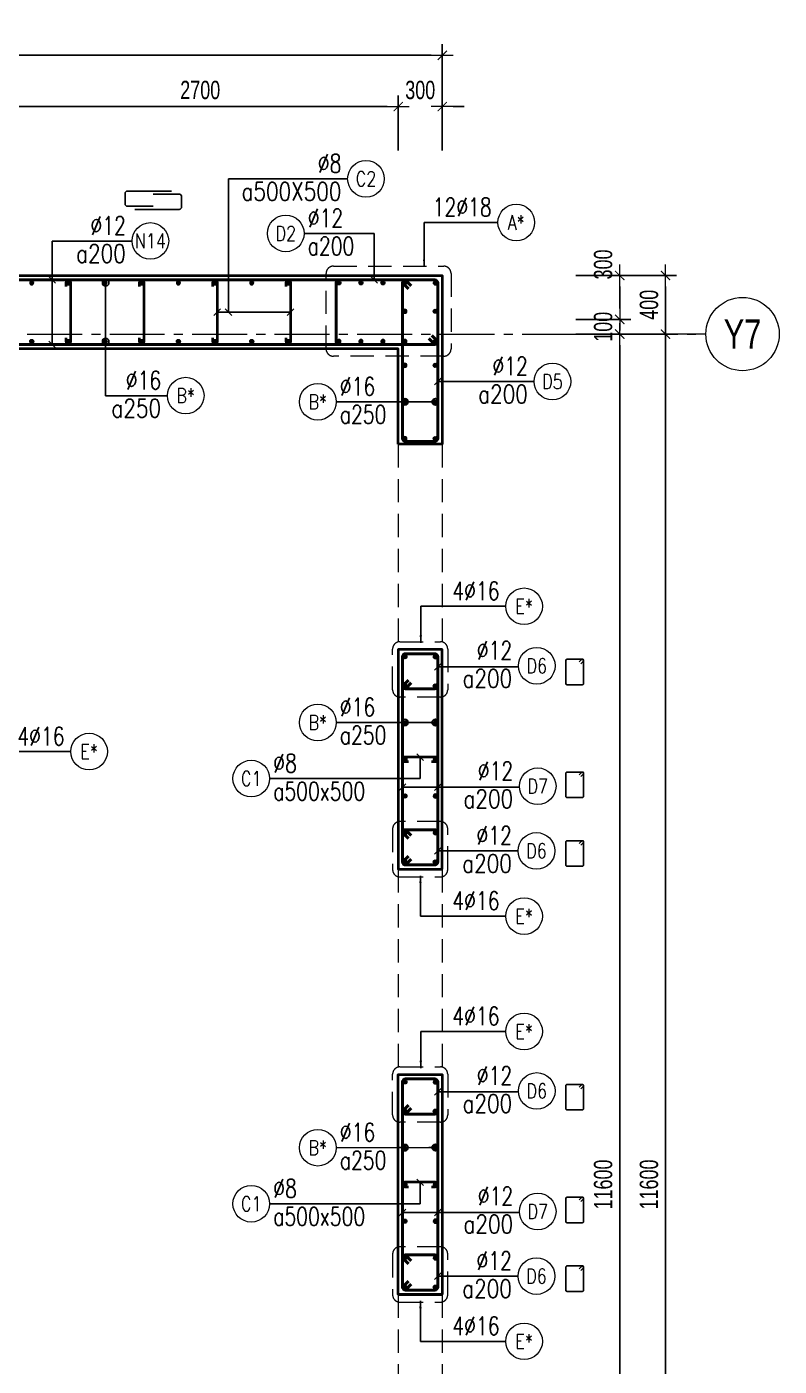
# Model space of a CAD drawing. Header units: millimetres. Extents: x 988833 to 1318015, y -9365 to 47591.
# Drawn here: x 1053134 to 1058264, y 37966 to 47102 of the extents above; entities that cross this region are included whole.
import ezdxf
from ezdxf.enums import TextEntityAlignment as Align

# ---------------------------------------------------------------- set-up
doc = ezdxf.new("R2010")
doc.units = ezdxf.units.MM
doc.header["$MEASUREMENT"] = 0
doc.linetypes.add('HIDDEN2', pattern=[4.7625, 3.175, -1.5875])
doc.linetypes.add('OF_Grid_1$0$CENTER2', pattern=[1.125, 0.75, -0.125, 0.125, -0.125])
doc.layers.get('0').update_dxf_attribs({"lineweight": 20})
doc.layers.get('Defpoints').update_dxf_attribs({"color": 151, "lineweight": 9})
for name, color, linetype, lineweight in [('KC-LEADER', 153, 'Continuous', 18), ('KC-THEP', 6, 'Continuous', 40), ('NDC_S_BEAM', 3, 'HIDDEN2', 20), ('NDC_S_DIM', 1, 'Continuous', 15), ('NDC_S_HIDDEN', 8, 'HIDDEN2', 13), ('NDC_S_LEADER', 1, 'Continuous', 15), ('NDC_S_REBAR', 4, 'Continuous', 35), ('NDC_S_STIRRUP', 4, 'Continuous', 40), ('NDC_S_VN TEXT', 7, 'Continuous', 20), ('NDC_S_WALL', 6, 'Continuous', 35), ('OF_Grid_1$0$NDC_S_AXIS', 5, 'OF_Grid_1$0$CENTER2', 13), ('OF_Grid_1$0$NDC_S_SYMBOL', 1, 'Continuous', 15), ('OF_Grid_1$0$NDC_S_TEXT SYMBOL', 7, 'Continuous', 20)]:
    doc.layers.add(name, color=color, linetype=linetype, lineweight=lineweight)
doc.layers.add('Leader', color=6, linetype='Continuous')
doc.layers.add('Ligature', color=1, linetype='Continuous')
doc.styles.add('NDC_ARIAL', font='arial.ttf', dxfattribs={"width": 0.85})
doc.styles.add('NDC_DIM', font='', dxfattribs={"width": 0.75})
doc.styles.add('NDC_EN TXT', font='romans.shx', dxfattribs={"width": 0.8})
doc.styles.add('OF_Grid_1$0$NDC_ANNO', font='', dxfattribs={"width": 0.8})
doc.styles.get('NDC_DIM').set_extended_font_data('Dotum')
doc.styles.get('OF_Grid_1$0$NDC_ANNO').set_extended_font_data('Dotum')
doc.dimstyles.new('NDC_1-50', dxfattribs={"dimscale": 50, "dimtxt": 2.5, "dimasz": 1, "dimexe": 1.5, "dimexo": 0, "dimgap": 0.8, "dimtad": 1, "dimdec": 0, "dimdsep": 46, "dimtxsty": 'NDC_ARIAL', "dimblk": 'DIMMARK', "dimcen": 49999.938995, "dimdle": 1.5, "dimclrd": 1, "dimclre": 1, "dimclrt": 3, "dimadec": 0, "dimazin": 0, "dimtfac": 1, "dimtdec": 0, "dimtix": 1, "dimtmove": 2, "dimatfit": 3, "dimfxl": 1, "dimarcsym": 0})
doc.dimstyles.new('NDC_dim_25', dxfattribs={"dimscale": 25, "dimtxt": 2.5, "dimasz": 1.5, "dimexe": 1.5, "dimexo": 2.5, "dimgap": 1, "dimtad": 1, "dimdec": 0, "dimzin": 0, "dimdsep": 46, "dimtxsty": 'NDC_DIM', "dimblk": 'DIMMARK', "dimcen": 0.09, "dimdle": 1.2, "dimclrd": 1, "dimclre": 1, "dimclrt": 3, "dimadec": 0, "dimazin": 0, "dimtfac": 1, "dimtdec": 0, "dimtix": 1, "dimtofl": 0, "dimtmove": 0, "dimatfit": 3, "dimfxl": 6, "dimfxlon": 1, "dimtolj": 1, "dimtzin": 0, "dimarcsym": 0})
doc.dimstyles.new('NDC_dim_30', dxfattribs={"dimscale": 30, "dimtxt": 2.5, "dimasz": 1.5, "dimexe": 1.5, "dimexo": 2.5, "dimgap": 1, "dimtad": 1, "dimdec": 0, "dimzin": 0, "dimdsep": 46, "dimtxsty": 'NDC_DIM', "dimblk": 'DIMMARK', "dimcen": 0.09, "dimdle": 1.2, "dimclrd": 1, "dimclre": 1, "dimclrt": 3, "dimadec": 0, "dimazin": 0, "dimtfac": 1, "dimtdec": 0, "dimtix": 1, "dimtofl": 0, "dimtmove": 0, "dimatfit": 3, "dimfxl": 6, "dimfxlon": 1, "dimtolj": 1, "dimtzin": 0, "dimarcsym": 0})
doc.dimstyles.new('NDC_dim_50', dxfattribs={"dimscale": 50, "dimtxt": 2.5, "dimasz": 1.5, "dimexe": 1.5, "dimexo": 2.5, "dimgap": 1, "dimtad": 1, "dimdec": 0, "dimzin": 0, "dimdsep": 46, "dimtxsty": 'NDC_DIM', "dimblk": 'DIMMARK', "dimcen": 0.09, "dimdle": 1.2, "dimclrd": 1, "dimclre": 1, "dimclrt": 3, "dimadec": 0, "dimazin": 0, "dimtfac": 1, "dimtdec": 0, "dimtix": 1, "dimtofl": 0, "dimtmove": 0, "dimatfit": 3, "dimfxl": 6, "dimfxlon": 1, "dimtolj": 1, "dimtzin": 0, "dimarcsym": 0})

# ---------------------------------------------------------------- blocks, each defined once
blk = doc.blocks.new('DIMMARK')
at = {"layer": 'NDC_S_DIM', "color": 1}
blk.add_line((-1.5, 0), (1, 0), dxfattribs=at)
at = {"layer": 'NDC_S_DIM', "color": 2, "const_width": 0.1}
blk.add_lwpolyline([(-0.42, -0.42), (0.42, 0.42)], dxfattribs=at)
blk = doc.blocks.new('*U9')
blk.add_circle((2.5, 0), 2.5)
at = {"layer": 'NDC_S_VN TEXT', "color": 3, "style": 'NDC_EN TXT', "width": 0.75}
blk.add_attdef('DK2', text='', height=2.5, dxfattribs=at).set_placement((-0.85, 0.85), align=Align.RIGHT)
at = {"layer": 'NDC_S_VN TEXT', "color": 7, "style": 'NDC_EN TXT', "width": 0.8}
blk.add_attdef('SH3', text='', height=2, dxfattribs=at).set_placement((2.5, 0), align=Align.MIDDLE)
blk = doc.blocks.new('THEP')
at = {"layer": 'KC-LEADER', "color": 6}
blk.add_circle((0, 0), 14, dxfattribs=at)
at = {"layer": 'KC-THEP'}
for p, q in [((-14, 0), (14, 0)), ((9.9, 9.9), (-9.9, -9.9)), ((-9.9, 9.9), (9.9, -9.9)), ((0, 14), (0, -14))]:
    blk.add_line(p, q, dxfattribs=at)
blk = doc.blocks.new('*U10')
blk.add_circle((2.5, 0), 2.5)
at = {"layer": 'NDC_S_VN TEXT', "color": 3, "style": 'NDC_EN TXT'}
for tag, width, p in [('DK2', 0.75, (-0.85, 0.85)), ('KC2', 0.8, (-0.85, -2.97))]:
    blk.add_attdef(tag, text='', height=2.5, dxfattribs=dict(at, width=width)).set_placement(p, align=Align.RIGHT)
at = {"layer": 'NDC_S_VN TEXT', "color": 7, "style": 'NDC_EN TXT', "width": 0.8}
blk.add_attdef('SH3', text='', height=2, dxfattribs=at).set_placement((2.5, 0), align=Align.MIDDLE)
blk = doc.blocks.new('*U37')
at = {"layer": 'KC-THEP', "xscale": -1, "rotation": 170.331435563619}
blk.add_blockref('THEP', (0, 200), dxfattribs=at)
at = {"layer": 'KC-THEP', "rotation": 9.668564436380946}
blk.add_blockref('THEP', (0, -200), dxfattribs=at)
blk = doc.blocks.new('*U38')
at = {"layer": 'NDC_S_HIDDEN', "color": 0, "linetype": 'ByBlock', "lineweight": -2, "transparency": 16777216}
for p in [(0, 0), (250, 0), (500, 0), (750, 0), (1000, 0), (1250, 0), (1500, 0), (1750, 0)]:
    blk.add_blockref('*U37', p, dxfattribs=at)
blk = doc.blocks.new('*U39')
at = {"layer": 'NDC_S_REBAR'}
blk.add_lwpolyline([(-15, 175), (-15, 200, -1), (15, 200), (15, -200, -1), (-15, -200), (-15, -175)], format="xyb", dxfattribs=at)
blk = doc.blocks.new('*U40')
at = {"layer": 'NDC_S_HIDDEN', "color": 0, "linetype": 'ByBlock', "lineweight": -2, "transparency": 16777216}
for p in [(0, 0), (500, 0), (1000, 0), (1500, 0)]:
    blk.add_blockref('*U39', p, dxfattribs=at)
blk = doc.blocks.new('*U11')
blk.add_circle((-2.5, 0), 2.5)
at = {"layer": 'NDC_S_VN TEXT', "color": 3, "style": 'NDC_EN TXT', "width": 0.75}
for tag, p in [('DK1', (0.5, 0.85)), ('KC1', (0.5, -2.97))]:
    blk.add_attdef(tag, p, '', height=2.5, dxfattribs=at)
at = {"layer": 'NDC_S_VN TEXT', "color": 7, "style": 'NDC_EN TXT', "width": 0.8}
blk.add_attdef('SH2', text='', height=2, dxfattribs=at).set_placement((-2.5, 0), align=Align.MIDDLE)
blk = doc.blocks.new('A$C72321851')
at = {"layer": 'Ligature'}
for points in [[(-60.9, -129.3), (-60.9, 170.9, -0.414214), (-43.3, 188.5), (25.8, 188.5, -0.414214), (43.4, 170.9), (43.4, -4.3)], [(-39.7, -4.3), (-39.7, -179.5, 0.414214), (-22.1, -197.1), (47, -197.1, 0.414214), (64.6, -179.5), (64.6, 120.7)]]:
    blk.add_lwpolyline(points, format="xyb", dxfattribs=at)
blk = doc.blocks.new('*D392')
at = {"layer": 'Defpoints', "color": 0, "ltscale": 200, "transparency": 16777216}
for p in [(1055966.7, 46907.1), (1049166.5, 44784.2), (1055966.7, 44154.5)]:
    blk.add_point(p, dxfattribs=at)
at = {"layer": 'NDC_S_DIM', "color": 1, "lineweight": -2, "ltscale": 200, "transparency": 16777216}
for p, q in [((1049166.5, 46607.1), (1049166.5, 46982.1)), ((1055966.7, 46607.1), (1055966.7, 46982.1)), ((1049241.5, 46907.1), (1055891.7, 46907.1))]:
    blk.add_line(p, q, dxfattribs=at)
at = {"layer": 'NDC_S_DIM', "color": 1, "lineweight": -2, "ltscale": 200, "transparency": 16777216, "xscale": 75, "yscale": 75, "zscale": 75, "rotation": 180}
blk.add_blockref('DIMMARK', (1049166.5, 46907.1), dxfattribs=at)
at = {"layer": 'NDC_S_DIM', "color": 1, "lineweight": -2, "ltscale": 200, "transparency": 16777216, "xscale": 75, "yscale": 75, "zscale": 75}
blk.add_blockref('DIMMARK', (1055966.7, 46907.1), dxfattribs=at)
at = {"layer": 'NDC_S_DIM', "color": 3, "ltscale": 200, "transparency": 16777216, "insert": (1052566.6, 47019.7), "char_height": 125, "attachment_point": 5, "style": 'NDC_DIM'}
blk.add_mtext('\\A1;6800', dxfattribs=at)
blk = doc.blocks.new('*D400')
at = {"layer": 'Defpoints', "color": 0, "transparency": 16777216}
for p in [(1055336.4, 45005.6), (1057176.5, 45005.6), (1055227.1, 33405.6)]:
    blk.add_point(p, dxfattribs=at)
at = {"layer": 'NDC_S_DIM', "color": 1, "lineweight": -2, "transparency": 16777216}
for p, q in [((1056876.5, 45005.6), (1057251.5, 45005.6)), ((1057176.5, 33480.6), (1057176.5, 44930.6)), ((1056876.5, 33405.6), (1057251.5, 33405.6))]:
    blk.add_line(p, q, dxfattribs=at)
at = {"layer": 'NDC_S_DIM', "color": 1, "lineweight": -2, "transparency": 16777216, "xscale": 75, "yscale": 75, "zscale": 75}
for p, rotation in [((1057176.5, 45005.6), 90), ((1057176.5, 33405.6), 270)]:
    blk.add_blockref('DIMMARK', p, dxfattribs=dict(at, rotation=rotation))
at = {"layer": 'NDC_S_DIM', "color": 3, "transparency": 16777216, "insert": (1057063.9, 39205.6), "char_height": 125, "attachment_point": 5, "rotation": 90, "style": 'NDC_DIM'}
blk.add_mtext('\\A1;11600', dxfattribs=at)
blk = doc.blocks.new('*D401')
at = {"layer": 'Defpoints', "color": 0, "ltscale": 200, "transparency": 16777216}
for p in [(1055665.7, 45105.6), (1057176.5, 45105.6), (1055336.4, 45005.6)]:
    blk.add_point(p, dxfattribs=at)
at = {"layer": 'NDC_S_DIM', "color": 1, "lineweight": -2, "ltscale": 200, "transparency": 16777216}
for p, q in [((1057176.5, 45180.6), (1057176.5, 45255.6)), ((1056876.5, 45105.6), (1057251.5, 45105.6)), ((1056876.5, 45005.6), (1057251.5, 45005.6)), ((1057176.5, 44930.6), (1057176.5, 44855.6))]:
    blk.add_line(p, q, dxfattribs=at)
at = {"layer": 'NDC_S_DIM', "color": 1, "lineweight": -2, "ltscale": 200, "transparency": 16777216, "xscale": 75, "yscale": 75, "zscale": 75}
for p, rotation in [((1057176.5, 45105.6), 270), ((1057176.5, 45005.6), 90)]:
    blk.add_blockref('DIMMARK', p, dxfattribs=dict(at, rotation=rotation))
at = {"layer": 'NDC_S_DIM', "color": 3, "ltscale": 200, "transparency": 16777216, "insert": (1057063.9, 45055.6), "char_height": 125, "attachment_point": 5, "rotation": 90, "style": 'NDC_DIM'}
blk.add_mtext('\\A1;100', dxfattribs=at)
blk = doc.blocks.new('*D402')
at = {"layer": 'Defpoints', "color": 0, "ltscale": 200, "transparency": 16777216}
for p in [(1055965.7, 45405.6), (1057176.5, 45405.6), (1055665.7, 45105.6)]:
    blk.add_point(p, dxfattribs=at)
at = {"layer": 'NDC_S_DIM', "color": 1, "lineweight": -2, "ltscale": 200, "transparency": 16777216}
for p, q in [((1056876.5, 45405.6), (1057251.5, 45405.6)), ((1057176.5, 45180.6), (1057176.5, 45330.6)), ((1056876.5, 45105.6), (1057251.5, 45105.6))]:
    blk.add_line(p, q, dxfattribs=at)
at = {"layer": 'NDC_S_DIM', "color": 1, "lineweight": -2, "ltscale": 200, "transparency": 16777216, "xscale": 75, "yscale": 75, "zscale": 75}
for p, rotation in [((1057176.5, 45405.6), 90), ((1057176.5, 45105.6), 270)]:
    blk.add_blockref('DIMMARK', p, dxfattribs=dict(at, rotation=rotation))
at = {"layer": 'NDC_S_DIM', "color": 3, "ltscale": 200, "transparency": 16777216, "insert": (1057063.9, 45480.6), "char_height": 125, "attachment_point": 5, "rotation": 90, "style": 'NDC_DIM'}
blk.add_mtext('\\A1;300', dxfattribs=at)
blk = doc.blocks.new('*D406')
at = {"layer": 'Defpoints', "color": 0, "ltscale": 200, "transparency": 16777216}
for p in [(1055851.8, 45005.6), (1057489.1, 45005.6), (1055851.7, 33405.9)]:
    blk.add_point(p, dxfattribs=at)
at = {"layer": 'NDC_S_DIM', "color": 1, "lineweight": -2, "ltscale": 200, "transparency": 16777216}
for p, q in [((1057189.1, 45005.6), (1057564.1, 45005.6)), ((1057489.1, 33480.9), (1057489.1, 44930.6)), ((1057189.1, 33405.9), (1057564.1, 33405.9))]:
    blk.add_line(p, q, dxfattribs=at)
at = {"layer": 'NDC_S_DIM', "color": 1, "lineweight": -2, "ltscale": 200, "transparency": 16777216, "xscale": 75, "yscale": 75, "zscale": 75}
for p, rotation in [((1057489.1, 45005.6), 90), ((1057489.1, 33405.9), 270)]:
    blk.add_blockref('DIMMARK', p, dxfattribs=dict(at, rotation=rotation))
at = {"layer": 'NDC_S_DIM', "color": 3, "ltscale": 200, "transparency": 16777216, "insert": (1057376.5, 39205.7), "char_height": 125, "attachment_point": 5, "rotation": 90, "style": 'NDC_DIM'}
blk.add_mtext('\\A1;11600', dxfattribs=at)
blk = doc.blocks.new('*D407')
at = {"layer": 'Defpoints', "color": 0, "ltscale": 200, "transparency": 16777216}
for p in [(1055965.7, 45405.6), (1057489.1, 45405.6), (1055851.8, 45005.6)]:
    blk.add_point(p, dxfattribs=at)
at = {"layer": 'NDC_S_DIM', "color": 1, "lineweight": -2, "ltscale": 200, "transparency": 16777216}
for p, q in [((1057189.1, 45405.6), (1057564.1, 45405.6)), ((1057489.1, 45080.6), (1057489.1, 45330.6)), ((1057189.1, 45005.6), (1057564.1, 45005.6))]:
    blk.add_line(p, q, dxfattribs=at)
at = {"layer": 'NDC_S_DIM', "color": 1, "lineweight": -2, "ltscale": 200, "transparency": 16777216, "xscale": 75, "yscale": 75, "zscale": 75}
for p, rotation in [((1057489.1, 45405.6), 90), ((1057489.1, 45005.6), 270)]:
    blk.add_blockref('DIMMARK', p, dxfattribs=dict(at, rotation=rotation))
at = {"layer": 'NDC_S_DIM', "color": 3, "ltscale": 200, "transparency": 16777216, "insert": (1057376.5, 45205.6), "char_height": 125, "attachment_point": 5, "rotation": 90, "style": 'NDC_DIM'}
blk.add_mtext('\\A1;400', dxfattribs=at)
blk = doc.blocks.new('*U57')
at = {"layer": 'OF_Grid_1$0$NDC_S_SYMBOL'}
blk.add_line((-5, 0), (-9, 0), dxfattribs=at)
blk.add_circle((0, 0), 5, dxfattribs=at)
at = {"layer": 'OF_Grid_1$0$NDC_S_TEXT SYMBOL', "color": 7, "style": 'OF_Grid_1$0$NDC_ANNO', "width": 0.8}
blk.add_attdef('GRID', text='', height=4, rotation=90, dxfattribs=at).set_placement((0, 0), align=Align.MIDDLE)
blk = doc.blocks.new('*D423')
at = {"layer": 'Defpoints', "color": 0, "ltscale": 200, "transparency": 16777216}
for p in [(1055666.5, 46557.4), (1052966.5, 44854.4), (1055666.5, 44719.6)]:
    blk.add_point(p, dxfattribs=at)
at = {"layer": 'NDC_S_DIM', "color": 1, "lineweight": -2, "ltscale": 200, "transparency": 16777216}
for p, q in [((1052966.5, 46257.4), (1052966.5, 46632.4)), ((1055666.5, 46257.4), (1055666.5, 46632.4)), ((1053041.5, 46557.4), (1055591.5, 46557.4))]:
    blk.add_line(p, q, dxfattribs=at)
at = {"layer": 'NDC_S_DIM', "color": 1, "lineweight": -2, "ltscale": 200, "transparency": 16777216, "xscale": 75, "yscale": 75, "zscale": 75, "rotation": 180}
blk.add_blockref('DIMMARK', (1052966.5, 46557.4), dxfattribs=at)
at = {"layer": 'NDC_S_DIM', "color": 1, "lineweight": -2, "ltscale": 200, "transparency": 16777216, "xscale": 75, "yscale": 75, "zscale": 75}
blk.add_blockref('DIMMARK', (1055666.5, 46557.4), dxfattribs=at)
at = {"layer": 'NDC_S_DIM', "color": 3, "ltscale": 200, "transparency": 16777216, "insert": (1054316.5, 46670), "char_height": 125, "attachment_point": 5, "style": 'NDC_DIM'}
blk.add_mtext('\\A1;2700', dxfattribs=at)
blk = doc.blocks.new('*D424')
at = {"layer": 'Defpoints', "color": 0, "ltscale": 200, "transparency": 16777216}
for p in [(1055966.5, 46557.4), (1055666.5, 44719.6), (1055966.5, 44719.6)]:
    blk.add_point(p, dxfattribs=at)
at = {"layer": 'NDC_S_DIM', "color": 1, "lineweight": -2, "ltscale": 200, "transparency": 16777216}
for p, q in [((1055666.5, 46257.4), (1055666.5, 46632.4)), ((1055966.5, 46257.4), (1055966.5, 46632.4)), ((1055591.5, 46557.4), (1055516.5, 46557.4)), ((1056041.5, 46557.4), (1056116.5, 46557.4))]:
    blk.add_line(p, q, dxfattribs=at)
at = {"layer": 'NDC_S_DIM', "color": 1, "lineweight": -2, "ltscale": 200, "transparency": 16777216, "xscale": 75, "yscale": 75, "zscale": 75}
blk.add_blockref('DIMMARK', (1055666.5, 46557.4), dxfattribs=at)
at = {"layer": 'NDC_S_DIM', "color": 1, "lineweight": -2, "ltscale": 200, "transparency": 16777216, "xscale": 75, "yscale": 75, "zscale": 75, "rotation": 180}
blk.add_blockref('DIMMARK', (1055966.5, 46557.4), dxfattribs=at)
at = {"layer": 'NDC_S_DIM', "color": 3, "ltscale": 200, "transparency": 16777216, "insert": (1055816.5, 46670), "char_height": 125, "attachment_point": 5, "style": 'NDC_DIM'}
blk.add_mtext('\\A1;300', dxfattribs=at)

msp = doc.modelspace()

# ---------------------------------------------------------------- linework, layer by layer
at = {"layer": 'Ligature'}
for points in [[(1056911.7, 42757.8), (1056927.7, 42773.8, 0.668179), (1056921.9, 42787.7), (1056817.3, 42787.7, 0.414214), (1056809.1, 42779.6), (1056809.1, 42622.5, 0.414214), (1056817.3, 42614.3), (1056921.9, 42614.3, 0.414214), (1056930.1, 42622.5), (1056930.1, 42779.6, 0.668179), (1056916.2, 42785.3), (1056900.2, 42769.4)], [(1056911.7, 41988.7), (1056927.7, 42004.6, 0.668179), (1056921.9, 42018.6), (1056817.3, 42018.6, 0.414214), (1056809.1, 42010.4), (1056809.1, 41853.3, 0.414214), (1056817.3, 41845.1), (1056921.9, 41845.1, 0.414214), (1056930.1, 41853.3), (1056930.1, 42010.4, 0.668179), (1056916.1, 42016.2), (1056900.2, 42000.2)], [(1056911.7, 41520.1), (1056927.7, 41536.1, 0.668179), (1056921.9, 41550), (1056817.3, 41550, 0.414214), (1056809.1, 41541.8), (1056809.1, 41384.7, 0.414214), (1056817.3, 41376.6), (1056921.9, 41376.6, 0.414214), (1056930.1, 41384.7), (1056930.1, 41541.8, 0.668179), (1056916.1, 41547.6), (1056900.2, 41531.6)], [(1056911.7, 39857.8), (1056927.7, 39873.8, 0.668179), (1056921.9, 39887.7), (1056817.3, 39887.7, 0.414214), (1056809.1, 39879.6), (1056809.1, 39722.5, 0.414214), (1056817.3, 39714.3), (1056921.9, 39714.3, 0.414214), (1056930.1, 39722.5), (1056930.1, 39879.6, 0.668179), (1056916.2, 39885.3), (1056900.2, 39869.4)], [(1056911.7, 39088.7), (1056927.7, 39104.6, 0.668179), (1056921.9, 39118.6), (1056817.3, 39118.6, 0.414214), (1056809.1, 39110.4), (1056809.1, 38953.3, 0.414214), (1056817.3, 38945.1), (1056921.9, 38945.1, 0.414214), (1056930.1, 38953.3), (1056930.1, 39110.4, 0.668179), (1056916.1, 39116.2), (1056900.2, 39100.2)], [(1056911.7, 38620.1), (1056927.7, 38636.1, 0.668179), (1056921.9, 38650), (1056817.3, 38650, 0.414214), (1056809.1, 38641.8), (1056809.1, 38484.7, 0.414214), (1056817.3, 38476.6), (1056921.9, 38476.6, 0.414214), (1056930.1, 38484.7), (1056930.1, 38641.8, 0.668179), (1056916.1, 38647.6), (1056900.2, 38631.6)]]:
    msp.add_lwpolyline(points, format="xyb", dxfattribs=at)
at = {"layer": 'NDC_S_BEAM', "ltscale": 50}
for p, q in [((1055666.5, 44255.6), (1055666.5, 42855.6)), ((1055966.5, 44255.6), (1055966.5, 42855.6)), ((1055665.7, 41355.6), (1055665.7, 39955.6)), ((1055965.7, 41355.6), (1055965.7, 39955.6)), ((1055665.7, 38455.6), (1055665.7, 37055.6)), ((1055965.7, 38455.6), (1055965.7, 37055.6))]:
    msp.add_line(p, q, dxfattribs=at)
at = {"layer": 'NDC_S_HIDDEN', "ltscale": 50}
for points in [[(1055224.4, 45469), (1055976.6, 45469, -0.414214), (1056026.6, 45419), (1056026.6, 44905, -0.414214), (1055976.6, 44855), (1055224.4, 44855, -0.414214), (1055174.4, 44905), (1055174.4, 45419, -0.414214)], [(1055678.1, 42907.7), (1055953.9, 42907.7, -0.414214), (1056003.9, 42857.7), (1056003.9, 42580.1, -0.414214), (1055953.9, 42530.1), (1055678.1, 42530.1, -0.414214), (1055628.1, 42580.1), (1055628.1, 42857.7, -0.414214)], [(1055678.1, 41303.6), (1055953.9, 41303.6, 0.414214), (1056003.9, 41353.6), (1056003.9, 41631.1, 0.414214), (1055953.9, 41681.1), (1055678.1, 41681.1, 0.414214), (1055628.1, 41631.1), (1055628.1, 41353.6, 0.414214)], [(1055678.1, 40007.7), (1055953.9, 40007.7, -0.414214), (1056003.9, 39957.7), (1056003.9, 39680.1, -0.414214), (1055953.9, 39630.1), (1055678.1, 39630.1, -0.414214), (1055628.1, 39680.1), (1055628.1, 39957.7, -0.414214)], [(1055678.1, 38403.6), (1055953.9, 38403.6, 0.414214), (1056003.9, 38453.6), (1056003.9, 38731.1, 0.414214), (1055953.9, 38781.1), (1055678.1, 38781.1, 0.414214), (1055628.1, 38731.1), (1055628.1, 38453.6, 0.414214)]]:
    msp.add_lwpolyline(points, format="xyb", close=True, dxfattribs=at)
at = {"layer": 'NDC_S_REBAR'}
for points in [[(1055894.2, 42090.6), (1055919.2, 42090.6, 1), (1055919.2, 42120.6), (1055712.2, 42120.6, 1), (1055712.2, 42090.6), (1055737.2, 42090.6)], [(1055894.2, 39190.6), (1055919.2, 39190.6, 1), (1055919.2, 39220.6), (1055712.2, 39220.6, 1), (1055712.2, 39190.6), (1055737.2, 39190.6)]]:
    msp.add_lwpolyline(points, format="xyb", dxfattribs=at)
at = {"layer": 'NDC_S_STIRRUP'}
for points in [[(1055875.7, 44975.6), (1055915.7, 44935.6, 0.414214), (1055935.7, 44955.6), (1055935.7, 45355.6, 0.414214), (1055915.7, 45375.6), (1051766.9, 45375.6, 0.414214), (1051746.9, 45355.6), (1051746.9, 44955.6, 0.414214), (1051766.9, 44935.6), (1055915.7, 44935.6, 0.414214), (1055935.7, 44955.6), (1055895.7, 44995.6)], [(1055875.7, 44975.6), (1055915.7, 44935.6, 0.414214), (1055935.7, 44955.6), (1055935.7, 45355.6, 0.414214), (1055915.7, 45375.6), (1055262.2, 45375.6, 0.414214), (1055242.2, 45355.6), (1055242.2, 44955.6, 0.414214), (1055262.2, 44935.6), (1055915.7, 44935.6, 0.414214), (1055935.7, 44955.6), (1055895.7, 44995.6)], [(1055735.7, 45315.6), (1055695.7, 45355.6, -0.414214), (1055715.7, 45375.6), (1055915.7, 45375.6, -0.414214), (1055935.7, 45355.6), (1055935.7, 44294.2, -0.414214), (1055915.7, 44274.2), (1055715.7, 44274.2, -0.414214), (1055695.7, 44294.2), (1055695.7, 45355.6, -0.414214), (1055715.7, 45375.6), (1055755.7, 45335.6)], [(1055735.7, 41445.6), (1055695.7, 41405.6, 0.414214), (1055715.7, 41385.6), (1055915.7, 41385.6, 0.414214), (1055935.7, 41405.6), (1055935.7, 42805.6, 0.414214), (1055915.7, 42825.6), (1055715.7, 42825.6, 0.414214), (1055695.7, 42805.6), (1055695.7, 41405.6, 0.414214), (1055715.7, 41385.6), (1055755.7, 41425.6)], [(1055735.7, 42646.2), (1055695.7, 42606.2, 0.414214), (1055715.7, 42586.2), (1055915.7, 42586.2, 0.414214), (1055935.7, 42606.2), (1055935.7, 42805.6, 0.414214), (1055915.7, 42825.6), (1055715.7, 42825.6, 0.414214), (1055695.7, 42805.6), (1055695.7, 42606.2, 0.414214), (1055715.7, 42586.2), (1055755.7, 42626.2)], [(1055735.7, 41565.1), (1055695.7, 41605.1, -0.414214), (1055715.7, 41625.1), (1055915.7, 41625.1, -0.414214), (1055935.7, 41605.1), (1055935.7, 41405.6, -0.414214), (1055915.7, 41385.6), (1055715.7, 41385.6, -0.414214), (1055695.7, 41405.6), (1055695.7, 41605.1, -0.414214), (1055715.7, 41625.1), (1055755.7, 41585.1)], [(1055735.7, 38545.6), (1055695.7, 38505.6, 0.414214), (1055715.7, 38485.6), (1055915.7, 38485.6, 0.414214), (1055935.7, 38505.6), (1055935.7, 39905.6, 0.414214), (1055915.7, 39925.6), (1055715.7, 39925.6, 0.414214), (1055695.7, 39905.6), (1055695.7, 38505.6, 0.414214), (1055715.7, 38485.6), (1055755.7, 38525.6)], [(1055735.7, 39746.2), (1055695.7, 39706.2, 0.414214), (1055715.7, 39686.2), (1055915.7, 39686.2, 0.414214), (1055935.7, 39706.2), (1055935.7, 39905.6, 0.414214), (1055915.7, 39925.6), (1055715.7, 39925.6, 0.414214), (1055695.7, 39905.6), (1055695.7, 39706.2, 0.414214), (1055715.7, 39686.2), (1055755.7, 39726.2)], [(1055735.7, 38665.1), (1055695.7, 38705.1, -0.414214), (1055715.7, 38725.1), (1055915.7, 38725.1, -0.414214), (1055935.7, 38705.1), (1055935.7, 38505.6, -0.414214), (1055915.7, 38485.6), (1055715.7, 38485.6, -0.414214), (1055695.7, 38505.6), (1055695.7, 38705.1, -0.414214), (1055715.7, 38725.1), (1055755.7, 38685.1)]]:
    msp.add_lwpolyline(points, format="xyb", dxfattribs=at)
at = {"layer": 'NDC_S_WALL'}
for p, q in [((1055665.7, 41355.6), (1055965.7, 41355.6)), ((1055665.7, 38455.6), (1055965.7, 38455.6))]:
    msp.add_line(p, q, dxfattribs=at)
for points in [[(1051717.7, 45405.6), (1055966.5, 45405.6), (1055966.5, 45405.6), (1055966.5, 44255.6), (1055666.5, 44255.6)], [(1055666.5, 44255.6), (1055666.5, 44905.6), (1052966.5, 44905.6), (1052966.5, 33505.6)], [(1055965.7, 41355.6), (1055965.7, 42855.6), (1055665.7, 42855.6), (1055665.7, 41355.6), (1055965.7, 41355.6)], [(1055965.7, 38455.6), (1055665.7, 38455.6), (1055665.7, 39955.6), (1055965.7, 39955.6), (1055965.7, 38455.6)]]:
    msp.add_lwpolyline(points, dxfattribs=at)
at = {"layer": 'OF_Grid_1$0$NDC_S_AXIS', "ltscale": 500}
msp.add_line((1039074, 45005.6), (1057694.6, 45005.6), dxfattribs=at)

# ---------------------------------------------------------------- block references
at = {"layer": 'KC-THEP'}
for p, rotation in [((1055262.2, 45355.6), 189.6685644363809), ((1055412.2, 45355.6), 189.6685644363809), ((1055562.2, 45355.6), 189.6685644363809), ((1055712.2, 45355.6), 189.6685644363809), ((1055919.2, 45161.7), 9.66856443638095), ((1055919.2, 44955.6), 9.66856443638095), ((1055919.2, 44792.8), 9.66856443638095), ((1055919.2, 44542.8), 9.66856443638095), ((1055919.2, 44292.8), 9.66856443638095), ((1055712.2, 42805.6), 189.6685644363809), ((1055919.2, 42605.6), 9.668564436380926), ((1055712.2, 42355.6), 189.6685644363809), ((1055712.2, 42105.6), 189.6685644363809), ((1055712.2, 41855.6), 189.6685644363809), ((1055712.2, 41605.6), 189.6685644363809), ((1055919.2, 41405.6), 9.668564436380946), ((1055712.2, 39905.6), 189.6685644363809), ((1055919.2, 39705.6), 9.668564436380926), ((1055712.2, 39455.6), 189.6685644363809), ((1055712.2, 39205.6), 189.6685644363809), ((1055712.2, 38955.6), 189.6685644363809), ((1055712.2, 38705.6), 189.6685644363809), ((1055919.2, 38505.6), 9.668564436380946)]:
    msp.add_blockref('THEP', p, dxfattribs=dict(at, rotation=rotation))
at = {"layer": 'KC-THEP', "xscale": -1}
for p, rotation in [((1055919.2, 45355.6), 170.331435563619), ((1055712.2, 45161.7), 350.3314355636191), ((1055262.2, 44955.6), 350.3314355636191), ((1055412.2, 44955.6), 350.3314355636191), ((1055562.2, 44955.6), 350.3314355636191), ((1055712.2, 44955.6), 350.3314355636191), ((1055712.2, 44792.8), 350.3314355636191), ((1055712.2, 44542.8), 350.3314355636191), ((1055712.2, 44292.8), 350.3314355636191), ((1055919.2, 42805.6), 170.331435563619), ((1055712.2, 42605.6), 350.3314355636191), ((1055919.2, 42355.6), 170.331435563619), ((1055919.2, 42105.6), 170.331435563619), ((1055919.2, 41855.6), 170.331435563619), ((1055919.2, 41605.6), 170.331435563619), ((1055712.2, 41405.6), 350.3314355636191), ((1055919.2, 39905.6), 170.331435563619), ((1055712.2, 39705.6), 350.3314355636191), ((1055919.2, 39455.6), 170.331435563619), ((1055919.2, 39205.6), 170.331435563619), ((1055919.2, 38955.6), 170.331435563619), ((1055919.2, 38705.6), 170.331435563619), ((1055712.2, 38505.6), 350.3314355636191)]:
    msp.add_blockref('THEP', p, dxfattribs=dict(at, rotation=rotation))
at = {"layer": 'Leader', "xscale": -1, "rotation": 270.0000000000001}
msp.add_blockref('A$C72321851', (1054001, 45917), dxfattribs=at)
at = {"layer": 'NDC_S_HIDDEN'}
for name, p in [('*U38', (1053167.6, 45155.6)), ('*U40', (1053417.6, 45155.6))]:
    msp.add_blockref(name, p, dxfattribs=at)
at = {"layer": 'NDC_S_VN TEXT', "xscale": 50, "yscale": 50, "zscale": 50}
for name, p, values in [('*U10', (1055321.7, 46064.9), {'SH3': 'C2', 'DK2': '%%c8', 'KC2': 'a500X500'}), ('*U11', (1055024.6, 45692.3), {'SH2': 'D2', 'DK1': '%%C12', 'KC1': 'a200'}), ('*U9', (1056346.2, 45766.9), {'SH3': 'A*', 'DK2': '12%%C18'}), ('*U10', (1053851.4, 45640.9), {'SH3': 'N14', 'DK2': '%%C12', 'KC2': 'a200'}), ('*U10', (1056592.5, 44682.5), {'SH3': 'D5', 'DK2': '%%C12', 'KC2': 'a200'}), ('*U10', (1054092.2, 44585.9), {'SH3': 'B*', 'DK2': '%%C16', 'KC2': 'a250'}), ('*U11', (1055243.3, 44544.1), {'SH2': 'B*', 'DK1': '%%C16', 'KC1': 'a250'}), ('*U9', (1056399.6, 43149.2), {'SH3': 'E*', 'DK2': '4%%c16'}), ('*U10', (1056485.9, 42743.5), {'SH3': 'D6', 'DK2': '%%c12', 'KC2': 'a200'}), ('*U11', (1055243.3, 42356.9), {'SH2': 'B*', 'DK1': '%%C16', 'KC1': 'a250'}), ('*U9', (1053433.7, 42158.2), {'SH3': 'E*', 'DK2': '4%%C16'}), ('*U11', (1054789.3, 41974.3), {'SH2': 'C1', 'DK1': '%%c8', 'KC1': 'a500x500'}), ('*U10', (1056492.4, 41921.8), {'SH3': 'D7', 'DK2': '%%c12', 'KC2': 'a200'}), ('*U10', (1056483.9, 41481.1), {'SH3': 'D6', 'DK2': '%%c12', 'KC2': 'a200'}), ('*U9', (1056399.6, 41036.1), {'SH3': 'E*', 'DK2': '4%%c16'}), ('*U9', (1056399.6, 40249.2), {'SH3': 'E*', 'DK2': '4%%c16'}), ('*U10', (1056485.9, 39843.5), {'SH3': 'D6', 'DK2': '%%c12', 'KC2': 'a200'}), ('*U11', (1055243.3, 39456.9), {'SH2': 'B*', 'DK1': '%%C16', 'KC1': 'a250'}), ('*U11', (1054789.3, 39074.3), {'SH2': 'C1', 'DK1': '%%c8', 'KC1': 'a500x500'}), ('*U10', (1056492.4, 39021.8), {'SH3': 'D7', 'DK2': '%%c12', 'KC2': 'a200'}), ('*U10', (1056483.9, 38581.1), {'SH3': 'D6', 'DK2': '%%c12', 'KC2': 'a200'}), ('*U9', (1056399.6, 38136.1), {'SH3': 'E*', 'DK2': '4%%c16'})]:
    msp.add_blockref(name, p, dxfattribs=at).add_auto_attribs(values)
at = {"layer": 'OF_Grid_1$0$NDC_S_AXIS'}
ref = msp.add_blockref('*U57', (1058014.1, 45005.9), dxfattribs=dict(at, xscale=50, yscale=50, zscale=50))
ref.add_attrib('GRID', 'Y7', dxfattribs={"layer": 'OF_Grid_1$0$NDC_S_TEXT SYMBOL', "color": 7, "height": 200, "style": 'OF_Grid_1$0$NDC_ANNO', "width": 0.8}).set_placement((1058014.1, 45005.9), align=Align.MIDDLE)

# ---------------------------------------------------------------- dimensions: what is measured, and where the dimension line sits
at = {"layer": 'NDC_S_DIM', "ltscale": 200}
for base, p1, p2, picture, middle in [((1055966.7, 46907.1), (1049166.5, 44784.2), (1055966.7, 44154.5), '*D392', (1052566.6, 47019.7)), ((1055666.5, 46557.4), (1052966.5, 44854.4), (1055666.5, 44719.6), '*D423', (1054316.5, 46670)), ((1055966.5, 46557.4), (1055666.5, 44719.6), (1055966.5, 44719.6), '*D424', (1055816.5, 46670))]:
    dim = msp.add_linear_dim(base=base, p1=p1, p2=p2, dimstyle='NDC_dim_50', override={"dimtmove": 1}, dxfattribs=at)
    dim.commit()
    dim.dimension.update_dxf_attribs({"geometry": picture, "text_midpoint": middle})
dim = msp.add_linear_dim(base=(1057176.5, 45405.6), p1=(1055665.7, 45105.6), p2=(1055965.7, 45405.6), angle=90, dimstyle='NDC_dim_50', override={"dimtmove": 1}, dxfattribs=at)
dim.commit()
dim.dimension.update_dxf_attribs({"geometry": '*D402', "text_midpoint": (1057176.5, 45480.6), "dimtype": 160})
for base, p1, p2, picture, middle in [((1057489.1, 45405.6), (1055851.8, 45005.6), (1055965.7, 45405.6), '*D407', (1057376.5, 45205.6)), ((1057176.5, 45105.6), (1055336.4, 45005.6), (1055665.7, 45105.6), '*D401', (1057063.9, 45055.6)), ((1057489.1, 45005.6), (1055851.7, 33405.9), (1055851.8, 45005.6), '*D406', (1057376.5, 39205.7))]:
    dim = msp.add_linear_dim(base=base, p1=p1, p2=p2, angle=90, dimstyle='NDC_dim_50', override={"dimtmove": 1}, dxfattribs=at)
    dim.commit()
    dim.dimension.update_dxf_attribs({"geometry": picture, "text_midpoint": middle})
at = {"layer": 'NDC_S_DIM'}
dim = msp.add_linear_dim(base=(1057176.5, 45005.6), p1=(1055227.1, 33405.6), p2=(1055336.4, 45005.6), angle=90, dimstyle='NDC_dim_50', override={"dimtmove": 1}, dxfattribs=at)
dim.commit()
dim.dimension.update_dxf_attribs({"geometry": '*D400', "text_midpoint": (1057063.9, 39205.6)})

# ---------------------------------------------------------------- leaders
at = {"layer": 'NDC_S_LEADER'}
for points, dimstyle, override in [([(1054509.7, 45155.6), (1054508.8, 46064.9), (1055321.7, 46064.9)], 'NDC_dim_30', {"dimtad": 0, "dimldrblk": 'Oblique'}), ([(1055503, 45375.6), (1055503, 45692.3), (1055024.6, 45692.3)], 'NDC_dim_30', {"dimtad": 0, "dimldrblk": 'Oblique'}), ([(1055842.4, 45469), (1055842.4, 45766.9), (1056346.2, 45766.9)], 'NDC_dim_30', {"dimtad": 0}), ([(1053306.7, 44935.6), (1053306.7, 45640.7), (1053851.4, 45640.7)], 'NDC_dim_30', {"dimtad": 0, "dimldrblk": 'Oblique'}), ([(1053306.7, 45375.6), (1053306.7, 45640.7), (1053851.4, 45640.7)], 'NDC_dim_30', {"dimtad": 0, "dimldrblk": 'Oblique'}), ([(1053671.6, 45355.6), (1053671.6, 44585.7), (1054092.2, 44585.7)], 'NDC_dim_30', {"dimgap": 1, "dimtad": 0, "dimldrblk": 'Origin'}), ([(1054432.6, 45155.6), (1054932.6, 45155.6)], 'NDC_dim_30', {"dimtad": 0, "dimldrblk": 'Oblique'}), ([(1054932.6, 45155.6), (1054432.6, 45155.6)], 'NDC_dim_30', {"dimtad": 0, "dimldrblk": 'Oblique'}), ([(1053671.6, 44955.6), (1053671.6, 44585.7), (1054092.2, 44585.7)], 'NDC_dim_30', {"dimgap": 1, "dimtad": 0, "dimldrblk": 'Origin'}), ([(1055935.7, 44682.5), (1056592.5, 44682.5)], 'NDC_dim_30', {"dimtad": 0, "dimldrblk": 'Oblique'}), ([(1055919.5, 44544.6), (1055243.3, 44544.1)], 'NDC_dim_30', {"dimtad": 0, "dimldrblk": 'Origin'}), ([(1055712, 44544.3), (1055243.3, 44544.1)], 'NDC_dim_30', {"dimtad": 0, "dimldrblk": 'Origin'}), ([(1055820.3, 42900.3), (1055820.3, 43149.2), (1056401.8, 43149.2)], 'NDC_1-50', {"dimgap": 0.8, "dimtad": 0}), ([(1055935.7, 42737.2), (1056486.1, 42737.2)], 'NDC_dim_30', {"dimtad": 0, "dimldrblk": 'Oblique'}), ([(1055919.5, 42357.3), (1055243.3, 42356.9)], 'NDC_dim_30', {"dimtad": 0, "dimldrblk": 'Origin'}), ([(1055712, 42357.1), (1055243.3, 42356.9)], 'NDC_dim_30', {"dimtad": 0, "dimldrblk": 'Origin'}), ([(1052999.1, 42158.2), (1053433.7, 42158.2)], 'NDC_dim_25', {"dimgap": 1, "dimtad": 0}), ([(1055815.7, 42120.6), (1055815.7, 41974.6), (1054789.3, 41974.4)], 'NDC_dim_30', {"dimtad": 0, "dimldrblk": 'Oblique'}), ([(1055695.7, 41915.5), (1056492.5, 41915.5)], 'NDC_dim_30', {"dimtad": 0, "dimldrblk": 'Oblique'}), ([(1055935.7, 41915.5), (1056492.5, 41915.5)], 'NDC_dim_30', {"dimtad": 0, "dimldrblk": 'Oblique'}), ([(1055935.7, 41481.1), (1056486, 41481.1)], 'NDC_dim_30', {"dimtad": 0, "dimldrblk": 'Oblique'}), ([(1055817.8, 41312.1), (1055817.8, 41036.1), (1056399.4, 41036.1)], 'NDC_1-50', {"dimgap": 0.8, "dimtad": 0}), ([(1055820.3, 40000.3), (1055820.3, 40249.2), (1056401.8, 40249.2)], 'NDC_1-50', {"dimgap": 0.8, "dimtad": 0}), ([(1055935.7, 39837.2), (1056486.1, 39837.2)], 'NDC_dim_30', {"dimtad": 0, "dimldrblk": 'Oblique'}), ([(1055919.5, 39457.3), (1055243.3, 39456.9)], 'NDC_dim_30', {"dimtad": 0, "dimldrblk": 'Origin'}), ([(1055712, 39457.1), (1055243.3, 39456.9)], 'NDC_dim_30', {"dimtad": 0, "dimldrblk": 'Origin'}), ([(1055815.7, 39220.6), (1055815.7, 39074.6), (1054789.3, 39074.4)], 'NDC_dim_30', {"dimtad": 0, "dimldrblk": 'Oblique'}), ([(1055695.7, 39015.5), (1056492.5, 39015.5)], 'NDC_dim_30', {"dimtad": 0, "dimldrblk": 'Oblique'}), ([(1055935.7, 39015.5), (1056492.5, 39015.5)], 'NDC_dim_30', {"dimtad": 0, "dimldrblk": 'Oblique'}), ([(1055935.7, 38581.1), (1056486, 38581.1)], 'NDC_dim_30', {"dimtad": 0, "dimldrblk": 'Oblique'}), ([(1055817.8, 38412.1), (1055817.8, 38136.1), (1056399.4, 38136.1)], 'NDC_1-50', {"dimgap": 0.8, "dimtad": 0})]:
    msp.add_leader(points, dimstyle=dimstyle, override=override, dxfattribs=at)

doc.saveas('drawing.dxf')
